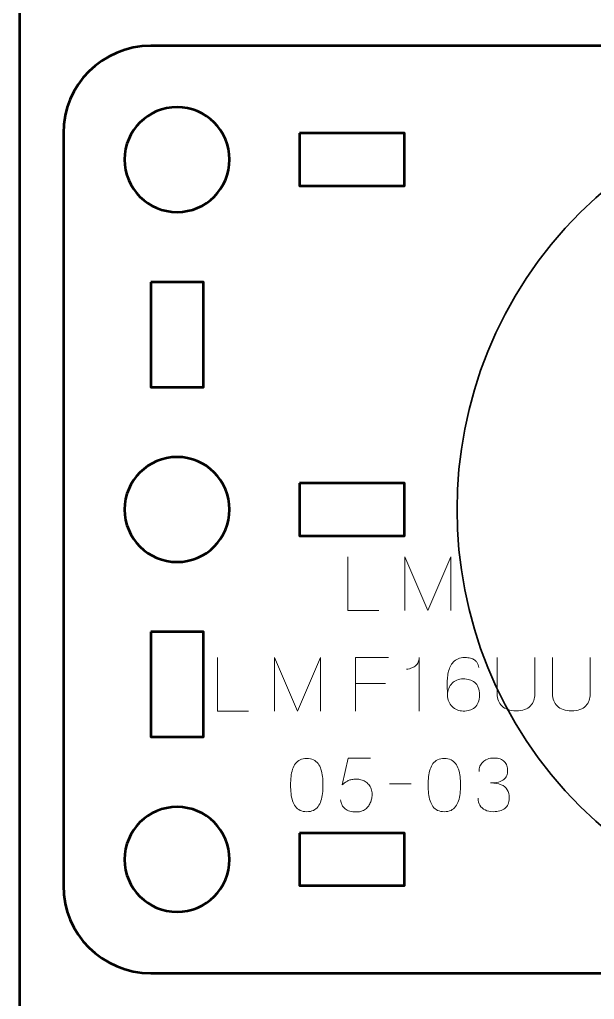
# Model space of a CAD drawing. Header units: centimetres. Extents: x -21 to 0, y -29.7 to 0.
# Drawn here: x -21 to -17.71, y -17.15 to -11.55 of the extents above; entities that cross this region are included whole.
import ezdxf

# ---------------------------------------------------------------- set-up
doc = ezdxf.new("R2010")
doc.units = ezdxf.units.CM
doc.header["$MEASUREMENT"] = 0
doc.layers.add('Layer 1', color=7, linetype='Continuous')

msp = doc.modelspace()

# ---------------------------------------------------------------- linework, layer by layer
at = {"layer": 'Layer 1', "color": 22, "lineweight": 53}
msp.add_open_spline([(-21.00003, -29.19995), (-21.00003, -29.19995), (-21.00003, -0.49992), (-21.00003, -0.49992), (-21.00003, -0.49992), (-21.00003, -0.22295), (-20.77694, 0.00004), (-20.49994, 0.00004), (-20.49994, 0.00004), (-20.49994, 0.00004), (-0.50008, 0.00004), (-0.50008, 0.00004), (-0.50008, 0.00004), (-0.22294, 0.00004), (0.00002, -0.22295), (0.00002, -0.49992), (0.00002, -0.49992), (0.00002, -0.49992), (0.00002, -29.19995), (0.00002, -29.19995), (0.00002, -29.19995), (0.00002, -29.47695), (-0.22294, -29.70004), (-0.50008, -29.70004), (-0.50008, -29.70004), (-0.50008, -29.70004), (-20.49994, -29.70004), (-20.49994, -29.70004), (-20.49994, -29.70004), (-20.77694, -29.70004), (-21.00003, -29.47695), (-21.00003, -29.19995)], degree=3, knots=[0, 0, 0, 0, 0.125, 0.125, 0.125, 0.125, 0.25, 0.25, 0.25, 0.25, 0.375, 0.375, 0.375, 0.375, 0.5, 0.5, 0.5, 0.5, 0.625, 0.625, 0.625, 0.625, 0.75, 0.75, 0.75, 0.75, 0.875, 0.875, 0.875, 0.875, 1, 1, 1, 1], dxfattribs=at)
at = {"layer": 'Layer 1', "color": 114, "lineweight": 53}
msp.add_open_spline([(-20.24995, -11.69994), (-20.24995, -11.69994), (-11.95005, -11.69994), (-11.95005, -11.69994), (-11.95005, -11.69994), (-11.67305, -11.69994), (-11.44995, -11.92303), (-11.44995, -12.20003), (-11.44995, -12.20003), (-11.44995, -12.20003), (-11.44995, -16.49989), (-11.44995, -16.49989), (-11.44995, -16.49989), (-11.44995, -16.77703), (-11.67305, -16.99999), (-11.95005, -16.99999), (-11.95005, -16.99999), (-11.95005, -16.99999), (-20.24995, -16.99999), (-20.24995, -16.99999), (-20.24995, -16.99999), (-20.52695, -16.99999), (-20.75005, -16.77703), (-20.75005, -16.49989), (-20.75005, -16.49989), (-20.75005, -16.49989), (-20.75005, -12.20003), (-20.75005, -12.20003), (-20.75005, -12.20003), (-20.75005, -11.92303), (-20.52695, -11.69994), (-20.24995, -11.69994)], degree=3, knots=[0, 0, 0, 0, 0.125, 0.125, 0.125, 0.125, 0.25, 0.25, 0.25, 0.25, 0.375, 0.375, 0.375, 0.375, 0.5, 0.5, 0.5, 0.5, 0.625, 0.625, 0.625, 0.625, 0.75, 0.75, 0.75, 0.75, 0.875, 0.875, 0.875, 0.875, 1, 1, 1, 1], dxfattribs=at)
at = {"layer": 'Layer 1', "color": 30, "lineweight": 35}
msp.add_open_spline([(-17.79707, -12.6529), (-16.85996, -11.7158), (-15.34006, -11.7158), (-14.40295, -12.6529), (-14.40295, -12.6529), (-13.46585, -13.59001), (-13.46585, -15.10991), (-14.40295, -16.04702), (-14.40295, -16.04702), (-15.34006, -16.98412), (-16.85996, -16.98412), (-17.79707, -16.04702), (-17.79707, -16.04702), (-18.73417, -15.10991), (-18.73417, -13.59001), (-17.79707, -12.6529)], degree=3, knots=[0, 0, 0, 0, 0.25, 0.25, 0.25, 0.25, 0.5, 0.5, 0.5, 0.5, 0.75, 0.75, 0.75, 0.75, 1, 1, 1, 1], dxfattribs=at)
at = {"layer": 'Layer 1', "lineweight": 53}
for points in [[(-19.80002, -12.34997), (-19.80002, -12.51574), (-19.93425, -12.64997), (-20.10002, -12.64997), (-20.10002, -12.64997), (-20.26568, -12.64997), (-20.40002, -12.51574), (-20.40002, -12.34997), (-20.40002, -12.34997), (-20.40002, -12.1843), (-20.26568, -12.04996), (-20.10002, -12.04996), (-20.10002, -12.04996), (-19.93425, -12.04996), (-19.80002, -12.1843), (-19.80002, -12.34997)], [(-19.4, -12.20003), (-19.4, -12.20003), (-18.8, -12.20003), (-18.8, -12.20003), (-18.8, -12.20003), (-18.8, -12.20003), (-18.8, -12.50004), (-18.8, -12.50004), (-18.8, -12.50004), (-18.8, -12.50004), (-19.4, -12.50004), (-19.4, -12.50004), (-19.4, -12.50004), (-19.4, -12.50004), (-19.4, -12.20003), (-19.4, -12.20003)], [(-20.24995, -13.04998), (-20.24995, -13.04998), (-19.94995, -13.04998), (-19.94995, -13.04998), (-19.94995, -13.04998), (-19.94995, -13.04998), (-19.94995, -13.64999), (-19.94995, -13.64999), (-19.94995, -13.64999), (-19.94995, -13.64999), (-20.24995, -13.64999), (-20.24995, -13.64999), (-20.24995, -13.64999), (-20.24995, -13.64999), (-20.24995, -13.04998), (-20.24995, -13.04998)], [(-19.80002, -14.35004), (-19.80002, -14.51567), (-19.93425, -14.65004), (-20.10002, -14.65004), (-20.10002, -14.65004), (-20.26568, -14.65004), (-20.40002, -14.51567), (-20.40002, -14.35004), (-20.40002, -14.35004), (-20.40002, -14.18427), (-20.26568, -14.05004), (-20.10002, -14.05004), (-20.10002, -14.05004), (-19.93425, -14.05004), (-19.80002, -14.18427), (-19.80002, -14.35004)], [(-19.4, -14.19997), (-19.4, -14.19997), (-18.8, -14.19997), (-18.8, -14.19997), (-18.8, -14.19997), (-18.8, -14.19997), (-18.8, -14.49997), (-18.8, -14.49997), (-18.8, -14.49997), (-18.8, -14.49997), (-19.4, -14.49997), (-19.4, -14.49997), (-19.4, -14.49997), (-19.4, -14.49997), (-19.4, -14.19997), (-19.4, -14.19997)], [(-20.24995, -15.04995), (-20.24995, -15.04995), (-19.94995, -15.04995), (-19.94995, -15.04995), (-19.94995, -15.04995), (-19.94995, -15.04995), (-19.94995, -15.64995), (-19.94995, -15.64995), (-19.94995, -15.64995), (-19.94995, -15.64995), (-20.24995, -15.64995), (-20.24995, -15.64995), (-20.24995, -15.64995), (-20.24995, -15.64995), (-20.24995, -15.04995), (-20.24995, -15.04995)], [(-19.80002, -16.34997), (-19.80002, -16.51563), (-19.93425, -16.64996), (-20.10002, -16.64996), (-20.10002, -16.64996), (-20.26568, -16.64996), (-20.40002, -16.51563), (-20.40002, -16.34997), (-20.40002, -16.34997), (-20.40002, -16.18434), (-20.26568, -16.04997), (-20.10002, -16.04997), (-20.10002, -16.04997), (-19.93425, -16.04997), (-19.80002, -16.18434), (-19.80002, -16.34997)], [(-19.4, -16.1999), (-19.4, -16.1999), (-18.8, -16.1999), (-18.8, -16.1999), (-18.8, -16.1999), (-18.8, -16.1999), (-18.8, -16.49989), (-18.8, -16.49989), (-18.8, -16.49989), (-18.8, -16.49989), (-19.4, -16.49989), (-19.4, -16.49989), (-19.4, -16.49989), (-19.4, -16.49989), (-19.4, -16.1999), (-19.4, -16.1999)]]:
    msp.add_open_spline(points, degree=3, knots=[0, 0, 0, 0, 0.25, 0.25, 0.25, 0.25, 0.5, 0.5, 0.5, 0.5, 0.75, 0.75, 0.75, 0.75, 1, 1, 1, 1], dxfattribs=at)
at = {"layer": 'Layer 1', "color": 30, "lineweight": 9}
for points, knots in [([(-18.94675, -14.92663), (-18.94675, -14.92663), (-19.12497, -14.92663), (-19.12497, -14.92663), (-19.12497, -14.92663), (-19.12497, -14.92663), (-19.12497, -14.62141), (-19.12497, -14.62141), (-19.12497, -14.62141), (-19.12497, -14.62141), (-19.12497, -14.92663), (-19.12497, -14.92663), (-19.12497, -14.92663), (-19.12497, -14.92663), (-18.94675, -14.92663), (-18.94675, -14.92663)], [0, 0, 0, 0, 0.25, 0.25, 0.25, 0.25, 0.5, 0.5, 0.5, 0.5, 0.75, 0.75, 0.75, 0.75, 1, 1, 1, 1]), ([(-18.79901, -14.92663), (-18.79901, -14.92663), (-18.79901, -14.62141), (-18.79901, -14.62141), (-18.79901, -14.62141), (-18.79901, -14.62141), (-18.66778, -14.92663), (-18.66778, -14.92663), (-18.66778, -14.92663), (-18.66778, -14.92663), (-18.53612, -14.62141), (-18.53612, -14.62141), (-18.53612, -14.62141), (-18.53612, -14.62141), (-18.53612, -14.92663), (-18.53612, -14.92663), (-18.53612, -14.92663), (-18.53612, -14.92663), (-18.53612, -14.62141), (-18.53612, -14.62141), (-18.53612, -14.62141), (-18.53612, -14.62141), (-18.66778, -14.92663), (-18.66778, -14.92663), (-18.66778, -14.92663), (-18.66778, -14.92663), (-18.79901, -14.62141), (-18.79901, -14.62141), (-18.79901, -14.62141), (-18.79901, -14.62141), (-18.79901, -14.92663), (-18.79901, -14.92663)], [0, 0, 0, 0, 0.125, 0.125, 0.125, 0.125, 0.25, 0.25, 0.25, 0.25, 0.375, 0.375, 0.375, 0.375, 0.5, 0.5, 0.5, 0.5, 0.625, 0.625, 0.625, 0.625, 0.75, 0.75, 0.75, 0.75, 0.875, 0.875, 0.875, 0.875, 1, 1, 1, 1]), ([(-19.69097, -15.50194), (-19.69097, -15.50194), (-19.86919, -15.50194), (-19.86919, -15.50194), (-19.86919, -15.50194), (-19.86919, -15.50194), (-19.86919, -15.19672), (-19.86919, -15.19672), (-19.86919, -15.19672), (-19.86919, -15.19672), (-19.86919, -15.50194), (-19.86919, -15.50194), (-19.86919, -15.50194), (-19.86919, -15.50194), (-19.69097, -15.50194), (-19.69097, -15.50194)], [0, 0, 0, 0, 0.25, 0.25, 0.25, 0.25, 0.5, 0.5, 0.5, 0.5, 0.75, 0.75, 0.75, 0.75, 1, 1, 1, 1]), ([(-19.54323, -15.50194), (-19.54323, -15.50194), (-19.54323, -15.19672), (-19.54323, -15.19672), (-19.54323, -15.19672), (-19.54323, -15.19672), (-19.412, -15.50194), (-19.412, -15.50194), (-19.412, -15.50194), (-19.412, -15.50194), (-19.28034, -15.19672), (-19.28034, -15.19672), (-19.28034, -15.19672), (-19.28034, -15.19672), (-19.28034, -15.50194), (-19.28034, -15.50194), (-19.28034, -15.50194), (-19.28034, -15.50194), (-19.28034, -15.19672), (-19.28034, -15.19672), (-19.28034, -15.19672), (-19.28034, -15.19672), (-19.412, -15.50194), (-19.412, -15.50194), (-19.412, -15.50194), (-19.412, -15.50194), (-19.54323, -15.19672), (-19.54323, -15.19672), (-19.54323, -15.19672), (-19.54323, -15.19672), (-19.54323, -15.50194), (-19.54323, -15.50194)], [0, 0, 0, 0, 0.125, 0.125, 0.125, 0.125, 0.25, 0.25, 0.25, 0.25, 0.375, 0.375, 0.375, 0.375, 0.5, 0.5, 0.5, 0.5, 0.625, 0.625, 0.625, 0.625, 0.75, 0.75, 0.75, 0.75, 0.875, 0.875, 0.875, 0.875, 1, 1, 1, 1]), ([(-19.08053, -15.50194), (-19.08053, -15.50194), (-19.08053, -15.19672), (-19.08053, -15.19672), (-19.08053, -15.19672), (-19.08053, -15.19672), (-18.8913, -15.19672), (-18.8913, -15.19672), (-18.8913, -15.19672), (-18.8913, -15.19672), (-19.08053, -15.19672), (-19.08053, -15.19672), (-19.08053, -15.19672), (-19.08053, -15.19672), (-19.08053, -15.50194), (-19.08053, -15.50194)], [0, 0, 0, 0, 0.25, 0.25, 0.25, 0.25, 0.5, 0.5, 0.5, 0.5, 0.75, 0.75, 0.75, 0.75, 1, 1, 1, 1]), ([(-18.71646, -15.50194), (-18.71646, -15.50194), (-18.71646, -15.19672), (-18.71646, -15.19672), (-18.71646, -15.19672), (-18.71653, -15.20709), (-18.71837, -15.21598), (-18.7219, -15.22339), (-18.7219, -15.22339), (-18.72535, -15.23087), (-18.72994, -15.23701), (-18.73558, -15.24194), (-18.73558, -15.24194), (-18.74123, -15.24688), (-18.7473, -15.25083), (-18.75379, -15.2538), (-18.75379, -15.2538), (-18.76028, -15.25669), (-18.76656, -15.25888), (-18.77263, -15.26022), (-18.77263, -15.26022), (-18.77876, -15.26163), (-18.78399, -15.26248), (-18.78843, -15.26276), (-18.78843, -15.26276), (-18.78399, -15.26248), (-18.77876, -15.26163), (-18.77263, -15.26022), (-18.77263, -15.26022), (-18.76656, -15.25888), (-18.76028, -15.25669), (-18.75379, -15.2538), (-18.75379, -15.2538), (-18.7473, -15.25083), (-18.74123, -15.24688), (-18.73558, -15.24194), (-18.73558, -15.24194), (-18.72994, -15.23701), (-18.72535, -15.23087), (-18.7219, -15.22339), (-18.7219, -15.22339), (-18.71837, -15.21598), (-18.71653, -15.20709), (-18.71646, -15.19672), (-18.71646, -15.19672), (-18.71646, -15.19672), (-18.71646, -15.50194), (-18.71646, -15.50194)], [0, 0, 0, 0, 0.0833333, 0.0833333, 0.0833333, 0.0833333, 0.1666667, 0.1666667, 0.1666667, 0.1666667, 0.25, 0.25, 0.25, 0.25, 0.3333333, 0.3333333, 0.3333333, 0.3333333, 0.4166667, 0.4166667, 0.4166667, 0.4166667, 0.5, 0.5, 0.5, 0.5, 0.5833333, 0.5833333, 0.5833333, 0.5833333, 0.6666667, 0.6666667, 0.6666667, 0.6666667, 0.75, 0.75, 0.75, 0.75, 0.8333333, 0.8333333, 0.8333333, 0.8333333, 0.9166667, 0.9166667, 0.9166667, 0.9166667, 1, 1, 1, 1]), ([(-18.55433, -15.41008), (-18.55426, -15.39625), (-18.55201, -15.38376), (-18.54749, -15.37247), (-18.54749, -15.37247), (-18.54305, -15.36125), (-18.53677, -15.35159), (-18.52865, -15.34347), (-18.52865, -15.34347), (-18.52061, -15.33543), (-18.51108, -15.32922), (-18.50022, -15.32485), (-18.50022, -15.32485), (-18.48935, -15.32047), (-18.47743, -15.31829), (-18.46459, -15.31821), (-18.46459, -15.31821), (-18.45168, -15.31814), (-18.43961, -15.31977), (-18.42839, -15.32301), (-18.42839, -15.32301), (-18.41717, -15.32619), (-18.40737, -15.33141), (-18.39883, -15.33861), (-18.39883, -15.33861), (-18.39029, -15.34573), (-18.38359, -15.35519), (-18.37879, -15.36697), (-18.37879, -15.36697), (-18.374, -15.37875), (-18.37153, -15.39307), (-18.37146, -15.41008), (-18.37146, -15.41008), (-18.37153, -15.42708), (-18.374, -15.4414), (-18.37879, -15.45319), (-18.37879, -15.45319), (-18.38359, -15.46497), (-18.39029, -15.47442), (-18.39883, -15.48155), (-18.39883, -15.48155), (-18.40737, -15.48875), (-18.41717, -15.49397), (-18.42839, -15.49714), (-18.42839, -15.49714), (-18.43961, -15.50039), (-18.45168, -15.50201), (-18.46459, -15.50194), (-18.46459, -15.50194), (-18.47743, -15.50187), (-18.48921, -15.49968), (-18.50001, -15.49531), (-18.50001, -15.49531), (-18.51073, -15.49093), (-18.52004, -15.48472), (-18.52802, -15.47661), (-18.52802, -15.47661), (-18.53599, -15.46857), (-18.54227, -15.4589), (-18.54678, -15.44761), (-18.54678, -15.44761), (-18.55137, -15.43639), (-18.55384, -15.42391), (-18.55433, -15.41008), (-18.55433, -15.41008), (-18.55462, -15.40309), (-18.55497, -15.39477), (-18.55546, -15.3851), (-18.55546, -15.3851), (-18.55596, -15.37536), (-18.55624, -15.36478), (-18.55631, -15.35342), (-18.55631, -15.35342), (-18.55638, -15.34199), (-18.55603, -15.33021), (-18.55511, -15.31814), (-18.55511, -15.31814), (-18.55426, -15.30601), (-18.55257, -15.29408), (-18.5501, -15.2823), (-18.5501, -15.2823), (-18.54763, -15.27059), (-18.5441, -15.25951), (-18.53945, -15.24914), (-18.53945, -15.24914), (-18.53479, -15.23877), (-18.52879, -15.2296), (-18.52138, -15.22162), (-18.52138, -15.22162), (-18.51391, -15.21365), (-18.5048, -15.20737), (-18.49401, -15.20279), (-18.49401, -15.20279), (-18.48321, -15.19827), (-18.47044, -15.19594), (-18.4557, -15.19587), (-18.4557, -15.19587), (-18.44286, -15.19594), (-18.43199, -15.19721), (-18.42296, -15.19968), (-18.42296, -15.19968), (-18.41393, -15.20215), (-18.40652, -15.20547), (-18.40059, -15.20956), (-18.40059, -15.20956), (-18.39474, -15.21372), (-18.39008, -15.21824), (-18.3867, -15.22325), (-18.3867, -15.22325), (-18.38331, -15.22819), (-18.38077, -15.2332), (-18.37922, -15.23821), (-18.37922, -15.23821), (-18.37759, -15.24321), (-18.37654, -15.24787), (-18.37611, -15.25218), (-18.37611, -15.25218), (-18.37654, -15.24787), (-18.37759, -15.24321), (-18.37922, -15.23821), (-18.37922, -15.23821), (-18.38077, -15.2332), (-18.38331, -15.22819), (-18.3867, -15.22325), (-18.3867, -15.22325), (-18.39008, -15.21824), (-18.39474, -15.21372), (-18.40059, -15.20956), (-18.40059, -15.20956), (-18.40652, -15.20547), (-18.41393, -15.20215), (-18.42296, -15.19968), (-18.42296, -15.19968), (-18.43199, -15.19721), (-18.44286, -15.19594), (-18.4557, -15.19587), (-18.4557, -15.19587), (-18.47044, -15.19594), (-18.48321, -15.19827), (-18.49401, -15.20279), (-18.49401, -15.20279), (-18.5048, -15.20737), (-18.51391, -15.21365), (-18.52138, -15.22162), (-18.52138, -15.22162), (-18.52879, -15.2296), (-18.53479, -15.23877), (-18.53945, -15.24914), (-18.53945, -15.24914), (-18.5441, -15.25951), (-18.54763, -15.27059), (-18.5501, -15.2823), (-18.5501, -15.2823), (-18.55257, -15.29408), (-18.55426, -15.30601), (-18.55511, -15.31814), (-18.55511, -15.31814), (-18.55603, -15.33021), (-18.55638, -15.34199), (-18.55631, -15.35342), (-18.55631, -15.35342), (-18.55624, -15.36478), (-18.55596, -15.37536), (-18.55546, -15.3851), (-18.55546, -15.3851), (-18.55497, -15.39477), (-18.55462, -15.40309), (-18.55433, -15.41008), (-18.55433, -15.41008), (-18.55384, -15.42391), (-18.55137, -15.43639), (-18.54678, -15.44761), (-18.54678, -15.44761), (-18.54227, -15.4589), (-18.53599, -15.46857), (-18.52802, -15.47661), (-18.52802, -15.47661), (-18.52004, -15.48472), (-18.51073, -15.49093), (-18.50001, -15.49531), (-18.50001, -15.49531), (-18.48921, -15.49968), (-18.47743, -15.50187), (-18.46459, -15.50194), (-18.46459, -15.50194), (-18.45168, -15.50201), (-18.43961, -15.50039), (-18.42839, -15.49714), (-18.42839, -15.49714), (-18.41717, -15.49397), (-18.40737, -15.48875), (-18.39883, -15.48155), (-18.39883, -15.48155), (-18.39029, -15.47442), (-18.38359, -15.46497), (-18.37879, -15.45319), (-18.37879, -15.45319), (-18.374, -15.4414), (-18.37153, -15.42708), (-18.37146, -15.41008), (-18.37146, -15.41008), (-18.37153, -15.39307), (-18.374, -15.37875), (-18.37879, -15.36697), (-18.37879, -15.36697), (-18.38359, -15.35519), (-18.39029, -15.34573), (-18.39883, -15.33861), (-18.39883, -15.33861), (-18.40737, -15.33141), (-18.41717, -15.32619), (-18.42839, -15.32301), (-18.42839, -15.32301), (-18.43961, -15.31977), (-18.45168, -15.31814), (-18.46459, -15.31821), (-18.46459, -15.31821), (-18.47743, -15.31829), (-18.48935, -15.32047), (-18.50022, -15.32485), (-18.50022, -15.32485), (-18.51108, -15.32922), (-18.52061, -15.33543), (-18.52865, -15.34347), (-18.52865, -15.34347), (-18.53677, -15.35159), (-18.54305, -15.36125), (-18.54749, -15.37247), (-18.54749, -15.37247), (-18.55201, -15.38376), (-18.55426, -15.39625), (-18.55433, -15.41008)], [0, 0, 0, 0, 0.0172414, 0.0172414, 0.0172414, 0.0172414, 0.0344828, 0.0344828, 0.0344828, 0.0344828, 0.0517241, 0.0517241, 0.0517241, 0.0517241, 0.0689655, 0.0689655, 0.0689655, 0.0689655, 0.0862069, 0.0862069, 0.0862069, 0.0862069, 0.1034483, 0.1034483, 0.1034483, 0.1034483, 0.1206897, 0.1206897, 0.1206897, 0.1206897, 0.137931, 0.137931, 0.137931, 0.137931, 0.1551724, 0.1551724, 0.1551724, 0.1551724, 0.1724138, 0.1724138, 0.1724138, 0.1724138, 0.1896552, 0.1896552, 0.1896552, 0.1896552, 0.2068966, 0.2068966, 0.2068966, 0.2068966, 0.2241379, 0.2241379, 0.2241379, 0.2241379, 0.2413793, 0.2413793, 0.2413793, 0.2413793, 0.2586207, 0.2586207, 0.2586207, 0.2586207, 0.2758621, 0.2758621, 0.2758621, 0.2758621, 0.2931034, 0.2931034, 0.2931034, 0.2931034, 0.3103448, 0.3103448, 0.3103448, 0.3103448, 0.3275862, 0.3275862, 0.3275862, 0.3275862, 0.3448276, 0.3448276, 0.3448276, 0.3448276, 0.362069, 0.362069, 0.362069, 0.362069, 0.3793103, 0.3793103, 0.3793103, 0.3793103, 0.3965517, 0.3965517, 0.3965517, 0.3965517, 0.4137931, 0.4137931, 0.4137931, 0.4137931, 0.4310345, 0.4310345, 0.4310345, 0.4310345, 0.4482759, 0.4482759, 0.4482759, 0.4482759, 0.4655172, 0.4655172, 0.4655172, 0.4655172, 0.4827586, 0.4827586, 0.4827586, 0.4827586, 0.5, 0.5, 0.5, 0.5, 0.5172414, 0.5172414, 0.5172414, 0.5172414, 0.5344828, 0.5344828, 0.5344828, 0.5344828, 0.5517241, 0.5517241, 0.5517241, 0.5517241, 0.5689655, 0.5689655, 0.5689655, 0.5689655, 0.5862069, 0.5862069, 0.5862069, 0.5862069, 0.6034483, 0.6034483, 0.6034483, 0.6034483, 0.6206897, 0.6206897, 0.6206897, 0.6206897, 0.637931, 0.637931, 0.637931, 0.637931, 0.6551724, 0.6551724, 0.6551724, 0.6551724, 0.6724138, 0.6724138, 0.6724138, 0.6724138, 0.6896552, 0.6896552, 0.6896552, 0.6896552, 0.7068966, 0.7068966, 0.7068966, 0.7068966, 0.7241379, 0.7241379, 0.7241379, 0.7241379, 0.7413793, 0.7413793, 0.7413793, 0.7413793, 0.7586207, 0.7586207, 0.7586207, 0.7586207, 0.7758621, 0.7758621, 0.7758621, 0.7758621, 0.7931034, 0.7931034, 0.7931034, 0.7931034, 0.8103448, 0.8103448, 0.8103448, 0.8103448, 0.8275862, 0.8275862, 0.8275862, 0.8275862, 0.8448276, 0.8448276, 0.8448276, 0.8448276, 0.862069, 0.862069, 0.862069, 0.862069, 0.8793103, 0.8793103, 0.8793103, 0.8793103, 0.8965517, 0.8965517, 0.8965517, 0.8965517, 0.9137931, 0.9137931, 0.9137931, 0.9137931, 0.9310345, 0.9310345, 0.9310345, 0.9310345, 0.9482759, 0.9482759, 0.9482759, 0.9482759, 0.9655172, 0.9655172, 0.9655172, 0.9655172, 0.9827586, 0.9827586, 0.9827586, 0.9827586, 1, 1, 1, 1]), ([(-18.05565, -15.1963), (-18.05565, -15.19637), (-18.05565, -15.19869), (-18.05565, -15.20321), (-18.05565, -15.20321), (-18.05565, -15.20766), (-18.05565, -15.21386), (-18.05565, -15.22177), (-18.05565, -15.22177), (-18.05565, -15.22967), (-18.05565, -15.2387), (-18.05565, -15.24893), (-18.05565, -15.24893), (-18.05565, -15.25916), (-18.05565, -15.27003), (-18.05565, -15.2816), (-18.05565, -15.2816), (-18.05565, -15.29317), (-18.05565, -15.30481), (-18.05565, -15.31666), (-18.05565, -15.31666), (-18.05565, -15.32845), (-18.05565, -15.33988), (-18.05565, -15.35095), (-18.05565, -15.35095), (-18.05565, -15.36203), (-18.05565, -15.37219), (-18.05565, -15.38143), (-18.05565, -15.38143), (-18.05565, -15.39075), (-18.05565, -15.39858), (-18.05565, -15.405), (-18.05565, -15.405), (-18.05565, -15.41784), (-18.05763, -15.42997), (-18.06172, -15.44154), (-18.06172, -15.44154), (-18.06581, -15.45312), (-18.07209, -15.46342), (-18.08063, -15.47245), (-18.08063, -15.47245), (-18.08917, -15.48148), (-18.1001, -15.48861), (-18.11351, -15.49376), (-18.11351, -15.49376), (-18.12691, -15.49891), (-18.14286, -15.50152), (-18.16148, -15.50152), (-18.16148, -15.50152), (-18.18011, -15.50109), (-18.19627, -15.49841), (-18.20989, -15.49347), (-18.20989, -15.49347), (-18.22357, -15.48846), (-18.23486, -15.48162), (-18.24382, -15.47294), (-18.24382, -15.47294), (-18.25278, -15.46426), (-18.25941, -15.4541), (-18.26379, -15.4426), (-18.26379, -15.4426), (-18.26809, -15.43103), (-18.27028, -15.41854), (-18.27028, -15.405), (-18.27028, -15.405), (-18.27028, -15.405), (-18.27028, -15.1963), (-18.27028, -15.1963), (-18.27028, -15.1963), (-18.27028, -15.1963), (-18.27028, -15.405), (-18.27028, -15.405), (-18.27028, -15.405), (-18.27028, -15.41854), (-18.26809, -15.43103), (-18.26379, -15.4426), (-18.26379, -15.4426), (-18.25941, -15.4541), (-18.25278, -15.46426), (-18.24382, -15.47294), (-18.24382, -15.47294), (-18.23486, -15.48162), (-18.22357, -15.48846), (-18.20989, -15.49347), (-18.20989, -15.49347), (-18.19627, -15.49841), (-18.18011, -15.50109), (-18.16148, -15.50152), (-18.16148, -15.50152), (-18.14286, -15.50152), (-18.12691, -15.49891), (-18.11351, -15.49376), (-18.11351, -15.49376), (-18.1001, -15.48861), (-18.08917, -15.48148), (-18.08063, -15.47245), (-18.08063, -15.47245), (-18.07209, -15.46342), (-18.06581, -15.45312), (-18.06172, -15.44154), (-18.06172, -15.44154), (-18.05763, -15.42997), (-18.05565, -15.41784), (-18.05565, -15.405), (-18.05565, -15.405), (-18.05565, -15.39858), (-18.05565, -15.39075), (-18.05565, -15.38143), (-18.05565, -15.38143), (-18.05565, -15.37219), (-18.05565, -15.36203), (-18.05565, -15.35095), (-18.05565, -15.35095), (-18.05565, -15.33988), (-18.05565, -15.32845), (-18.05565, -15.31666), (-18.05565, -15.31666), (-18.05565, -15.30481), (-18.05565, -15.29317), (-18.05565, -15.2816), (-18.05565, -15.2816), (-18.05565, -15.27003), (-18.05565, -15.25916), (-18.05565, -15.24893), (-18.05565, -15.24893), (-18.05565, -15.2387), (-18.05565, -15.22967), (-18.05565, -15.22177), (-18.05565, -15.22177), (-18.05565, -15.21386), (-18.05565, -15.20766), (-18.05565, -15.20321), (-18.05565, -15.20321), (-18.05565, -15.19869), (-18.05565, -15.19637), (-18.05565, -15.1963)], [0, 0, 0, 0, 0.0294118, 0.0294118, 0.0294118, 0.0294118, 0.0588235, 0.0588235, 0.0588235, 0.0588235, 0.0882353, 0.0882353, 0.0882353, 0.0882353, 0.1176471, 0.1176471, 0.1176471, 0.1176471, 0.1470588, 0.1470588, 0.1470588, 0.1470588, 0.1764706, 0.1764706, 0.1764706, 0.1764706, 0.2058824, 0.2058824, 0.2058824, 0.2058824, 0.2352941, 0.2352941, 0.2352941, 0.2352941, 0.2647059, 0.2647059, 0.2647059, 0.2647059, 0.2941176, 0.2941176, 0.2941176, 0.2941176, 0.3235294, 0.3235294, 0.3235294, 0.3235294, 0.3529412, 0.3529412, 0.3529412, 0.3529412, 0.3823529, 0.3823529, 0.3823529, 0.3823529, 0.4117647, 0.4117647, 0.4117647, 0.4117647, 0.4411765, 0.4411765, 0.4411765, 0.4411765, 0.4705882, 0.4705882, 0.4705882, 0.4705882, 0.5, 0.5, 0.5, 0.5, 0.5294118, 0.5294118, 0.5294118, 0.5294118, 0.5588235, 0.5588235, 0.5588235, 0.5588235, 0.5882353, 0.5882353, 0.5882353, 0.5882353, 0.6176471, 0.6176471, 0.6176471, 0.6176471, 0.6470588, 0.6470588, 0.6470588, 0.6470588, 0.6764706, 0.6764706, 0.6764706, 0.6764706, 0.7058824, 0.7058824, 0.7058824, 0.7058824, 0.7352941, 0.7352941, 0.7352941, 0.7352941, 0.7647059, 0.7647059, 0.7647059, 0.7647059, 0.7941176, 0.7941176, 0.7941176, 0.7941176, 0.8235294, 0.8235294, 0.8235294, 0.8235294, 0.8529412, 0.8529412, 0.8529412, 0.8529412, 0.8823529, 0.8823529, 0.8823529, 0.8823529, 0.9117647, 0.9117647, 0.9117647, 0.9117647, 0.9411765, 0.9411765, 0.9411765, 0.9411765, 0.9705882, 0.9705882, 0.9705882, 0.9705882, 1, 1, 1, 1]), ([(-17.73942, -15.1963), (-17.73942, -15.19637), (-17.73942, -15.19869), (-17.73942, -15.20321), (-17.73942, -15.20321), (-17.73942, -15.20766), (-17.73942, -15.21386), (-17.73942, -15.22177), (-17.73942, -15.22177), (-17.73942, -15.22967), (-17.73942, -15.2387), (-17.73942, -15.24893), (-17.73942, -15.24893), (-17.73942, -15.25916), (-17.73942, -15.27003), (-17.73942, -15.2816), (-17.73942, -15.2816), (-17.73942, -15.29317), (-17.73942, -15.30481), (-17.73942, -15.31666), (-17.73942, -15.31666), (-17.73942, -15.32845), (-17.73942, -15.33988), (-17.73942, -15.35095), (-17.73942, -15.35095), (-17.73942, -15.36203), (-17.73942, -15.37219), (-17.73942, -15.38143), (-17.73942, -15.38143), (-17.73942, -15.39075), (-17.73942, -15.39858), (-17.73942, -15.405), (-17.73942, -15.405), (-17.73942, -15.41784), (-17.7414, -15.42997), (-17.74549, -15.44154), (-17.74549, -15.44154), (-17.74958, -15.45312), (-17.75586, -15.46342), (-17.7644, -15.47245), (-17.7644, -15.47245), (-17.77294, -15.48148), (-17.78387, -15.48861), (-17.79728, -15.49376), (-17.79728, -15.49376), (-17.81068, -15.49891), (-17.82663, -15.50152), (-17.84525, -15.50152), (-17.84525, -15.50152), (-17.86388, -15.50109), (-17.88004, -15.49841), (-17.89366, -15.49347), (-17.89366, -15.49347), (-17.90734, -15.48846), (-17.91863, -15.48162), (-17.92759, -15.47294), (-17.92759, -15.47294), (-17.93655, -15.46426), (-17.94318, -15.4541), (-17.94756, -15.4426), (-17.94756, -15.4426), (-17.95186, -15.43103), (-17.95405, -15.41854), (-17.95405, -15.405), (-17.95405, -15.405), (-17.95405, -15.405), (-17.95405, -15.1963), (-17.95405, -15.1963), (-17.95405, -15.1963), (-17.95405, -15.1963), (-17.95405, -15.405), (-17.95405, -15.405), (-17.95405, -15.405), (-17.95405, -15.41854), (-17.95186, -15.43103), (-17.94756, -15.4426), (-17.94756, -15.4426), (-17.94318, -15.4541), (-17.93655, -15.46426), (-17.92759, -15.47294), (-17.92759, -15.47294), (-17.91863, -15.48162), (-17.90734, -15.48846), (-17.89366, -15.49347), (-17.89366, -15.49347), (-17.88004, -15.49841), (-17.86388, -15.50109), (-17.84525, -15.50152), (-17.84525, -15.50152), (-17.82663, -15.50152), (-17.81068, -15.49891), (-17.79728, -15.49376), (-17.79728, -15.49376), (-17.78387, -15.48861), (-17.77294, -15.48148), (-17.7644, -15.47245), (-17.7644, -15.47245), (-17.75586, -15.46342), (-17.74958, -15.45312), (-17.74549, -15.44154), (-17.74549, -15.44154), (-17.7414, -15.42997), (-17.73942, -15.41784), (-17.73942, -15.405), (-17.73942, -15.405), (-17.73942, -15.39858), (-17.73942, -15.39075), (-17.73942, -15.38143), (-17.73942, -15.38143), (-17.73942, -15.37219), (-17.73942, -15.36203), (-17.73942, -15.35095), (-17.73942, -15.35095), (-17.73942, -15.33988), (-17.73942, -15.32845), (-17.73942, -15.31666), (-17.73942, -15.31666), (-17.73942, -15.30481), (-17.73942, -15.29317), (-17.73942, -15.2816), (-17.73942, -15.2816), (-17.73942, -15.27003), (-17.73942, -15.25916), (-17.73942, -15.24893), (-17.73942, -15.24893), (-17.73942, -15.2387), (-17.73942, -15.22967), (-17.73942, -15.22177), (-17.73942, -15.22177), (-17.73942, -15.21386), (-17.73942, -15.20766), (-17.73942, -15.20321), (-17.73942, -15.20321), (-17.73942, -15.19869), (-17.73942, -15.19637), (-17.73942, -15.1963)], [0, 0, 0, 0, 0.0294118, 0.0294118, 0.0294118, 0.0294118, 0.0588235, 0.0588235, 0.0588235, 0.0588235, 0.0882353, 0.0882353, 0.0882353, 0.0882353, 0.1176471, 0.1176471, 0.1176471, 0.1176471, 0.1470588, 0.1470588, 0.1470588, 0.1470588, 0.1764706, 0.1764706, 0.1764706, 0.1764706, 0.2058824, 0.2058824, 0.2058824, 0.2058824, 0.2352941, 0.2352941, 0.2352941, 0.2352941, 0.2647059, 0.2647059, 0.2647059, 0.2647059, 0.2941176, 0.2941176, 0.2941176, 0.2941176, 0.3235294, 0.3235294, 0.3235294, 0.3235294, 0.3529412, 0.3529412, 0.3529412, 0.3529412, 0.3823529, 0.3823529, 0.3823529, 0.3823529, 0.4117647, 0.4117647, 0.4117647, 0.4117647, 0.4411765, 0.4411765, 0.4411765, 0.4411765, 0.4705882, 0.4705882, 0.4705882, 0.4705882, 0.5, 0.5, 0.5, 0.5, 0.5294118, 0.5294118, 0.5294118, 0.5294118, 0.5588235, 0.5588235, 0.5588235, 0.5588235, 0.5882353, 0.5882353, 0.5882353, 0.5882353, 0.6176471, 0.6176471, 0.6176471, 0.6176471, 0.6470588, 0.6470588, 0.6470588, 0.6470588, 0.6764706, 0.6764706, 0.6764706, 0.6764706, 0.7058824, 0.7058824, 0.7058824, 0.7058824, 0.7352941, 0.7352941, 0.7352941, 0.7352941, 0.7647059, 0.7647059, 0.7647059, 0.7647059, 0.7941176, 0.7941176, 0.7941176, 0.7941176, 0.8235294, 0.8235294, 0.8235294, 0.8235294, 0.8529412, 0.8529412, 0.8529412, 0.8529412, 0.8823529, 0.8823529, 0.8823529, 0.8823529, 0.9117647, 0.9117647, 0.9117647, 0.9117647, 0.9411765, 0.9411765, 0.9411765, 0.9411765, 0.9705882, 0.9705882, 0.9705882, 0.9705882, 1, 1, 1, 1]), ([(-18.90866, -15.34488), (-18.90866, -15.34488), (-19.08053, -15.34488), (-19.08053, -15.34488), (-19.08053, -15.34488), (-19.08053, -15.34488), (-18.90866, -15.34488), (-18.90866, -15.34488)], [0, 0, 0, 0, 0.5, 0.5, 0.5, 0.5, 1, 1, 1, 1]), ([(-19.35886, -16.07725), (-19.34405, -16.07718), (-19.33128, -16.07457), (-19.32062, -16.06949), (-19.32062, -16.06949), (-19.31004, -16.06441), (-19.30122, -16.05714), (-19.29417, -16.0479), (-19.29417, -16.0479), (-19.28718, -16.03859), (-19.28168, -16.02758), (-19.27759, -16.01488), (-19.27759, -16.01488), (-19.27356, -16.00218), (-19.27067, -15.98828), (-19.26905, -15.97304), (-19.26905, -15.97304), (-19.26735, -15.9578), (-19.26651, -15.94178), (-19.26658, -15.92485), (-19.26658, -15.92485), (-19.26651, -15.90799), (-19.26735, -15.89197), (-19.26905, -15.8768), (-19.26905, -15.8768), (-19.27067, -15.86163), (-19.27356, -15.84766), (-19.27759, -15.83496), (-19.27759, -15.83496), (-19.28168, -15.82233), (-19.28718, -15.81133), (-19.29417, -15.80194), (-19.29417, -15.80194), (-19.30122, -15.79263), (-19.31004, -15.78536), (-19.32062, -15.78028), (-19.32062, -15.78028), (-19.33128, -15.77513), (-19.34405, -15.77252), (-19.35886, -15.77245), (-19.35886, -15.77245), (-19.37368, -15.77252), (-19.38645, -15.77513), (-19.39711, -15.78028), (-19.39711, -15.78028), (-19.40769, -15.78536), (-19.41651, -15.79263), (-19.42356, -15.80194), (-19.42356, -15.80194), (-19.43055, -15.81133), (-19.43605, -15.82233), (-19.44014, -15.83496), (-19.44014, -15.83496), (-19.44417, -15.84766), (-19.44706, -15.86163), (-19.44868, -15.8768), (-19.44868, -15.8768), (-19.45037, -15.89197), (-19.45122, -15.90799), (-19.45115, -15.92485), (-19.45115, -15.92485), (-19.45122, -15.94178), (-19.45037, -15.9578), (-19.44868, -15.97304), (-19.44868, -15.97304), (-19.44706, -15.98828), (-19.44417, -16.00218), (-19.44014, -16.01488), (-19.44014, -16.01488), (-19.43605, -16.02758), (-19.43055, -16.03859), (-19.42356, -16.0479), (-19.42356, -16.0479), (-19.41651, -16.05714), (-19.40769, -16.06441), (-19.39711, -16.06949), (-19.39711, -16.06949), (-19.38645, -16.07457), (-19.37368, -16.07718), (-19.35886, -16.07725)], [0, 0, 0, 0, 0.05, 0.05, 0.05, 0.05, 0.1, 0.1, 0.1, 0.1, 0.15, 0.15, 0.15, 0.15, 0.2, 0.2, 0.2, 0.2, 0.25, 0.25, 0.25, 0.25, 0.3, 0.3, 0.3, 0.3, 0.35, 0.35, 0.35, 0.35, 0.4, 0.4, 0.4, 0.4, 0.45, 0.45, 0.45, 0.45, 0.5, 0.5, 0.5, 0.5, 0.55, 0.55, 0.55, 0.55, 0.6, 0.6, 0.6, 0.6, 0.65, 0.65, 0.65, 0.65, 0.7, 0.7, 0.7, 0.7, 0.75, 0.75, 0.75, 0.75, 0.8, 0.8, 0.8, 0.8, 0.85, 0.85, 0.85, 0.85, 0.9, 0.9, 0.9, 0.9, 0.95, 0.95, 0.95, 0.95, 1, 1, 1, 1]), ([(-19.35886, -16.07725), (-19.34405, -16.07718), (-19.33128, -16.07457), (-19.32062, -16.06949), (-19.32062, -16.06949), (-19.31004, -16.06441), (-19.30122, -16.05714), (-19.29417, -16.0479), (-19.29417, -16.0479), (-19.28718, -16.03859), (-19.28168, -16.02758), (-19.27759, -16.01488), (-19.27759, -16.01488), (-19.27356, -16.00218), (-19.27067, -15.98828), (-19.26905, -15.97304), (-19.26905, -15.97304), (-19.26735, -15.9578), (-19.26651, -15.94178), (-19.26658, -15.92485), (-19.26658, -15.92485), (-19.26651, -15.90799), (-19.26735, -15.89197), (-19.26905, -15.8768), (-19.26905, -15.8768), (-19.27067, -15.86163), (-19.27356, -15.84766), (-19.27759, -15.83496), (-19.27759, -15.83496), (-19.28168, -15.82233), (-19.28718, -15.81133), (-19.29417, -15.80194), (-19.29417, -15.80194), (-19.30122, -15.79263), (-19.31004, -15.78536), (-19.32062, -15.78028), (-19.32062, -15.78028), (-19.33128, -15.77513), (-19.34405, -15.77252), (-19.35886, -15.77245), (-19.35886, -15.77245), (-19.37368, -15.77252), (-19.38645, -15.77513), (-19.39711, -15.78028), (-19.39711, -15.78028), (-19.40769, -15.78536), (-19.41651, -15.79263), (-19.42356, -15.80194), (-19.42356, -15.80194), (-19.43055, -15.81133), (-19.43605, -15.82233), (-19.44014, -15.83496), (-19.44014, -15.83496), (-19.44417, -15.84766), (-19.44706, -15.86163), (-19.44868, -15.8768), (-19.44868, -15.8768), (-19.45037, -15.89197), (-19.45122, -15.90799), (-19.45115, -15.92485), (-19.45115, -15.92485), (-19.45122, -15.94178), (-19.45037, -15.9578), (-19.44868, -15.97304), (-19.44868, -15.97304), (-19.44706, -15.98828), (-19.44417, -16.00218), (-19.44014, -16.01488), (-19.44014, -16.01488), (-19.43605, -16.02758), (-19.43055, -16.03859), (-19.42356, -16.0479), (-19.42356, -16.0479), (-19.41651, -16.05714), (-19.40769, -16.06441), (-19.39711, -16.06949), (-19.39711, -16.06949), (-19.38645, -16.07457), (-19.37368, -16.07718), (-19.35886, -16.07725)], [0, 0, 0, 0, 0.05, 0.05, 0.05, 0.05, 0.1, 0.1, 0.1, 0.1, 0.15, 0.15, 0.15, 0.15, 0.2, 0.2, 0.2, 0.2, 0.25, 0.25, 0.25, 0.25, 0.3, 0.3, 0.3, 0.3, 0.35, 0.35, 0.35, 0.35, 0.4, 0.4, 0.4, 0.4, 0.45, 0.45, 0.45, 0.45, 0.5, 0.5, 0.5, 0.5, 0.55, 0.55, 0.55, 0.55, 0.6, 0.6, 0.6, 0.6, 0.65, 0.65, 0.65, 0.65, 0.7, 0.7, 0.7, 0.7, 0.75, 0.75, 0.75, 0.75, 0.8, 0.8, 0.8, 0.8, 0.85, 0.85, 0.85, 0.85, 0.9, 0.9, 0.9, 0.9, 0.95, 0.95, 0.95, 0.95, 1, 1, 1, 1]), ([(-18.9948, -15.77203), (-18.9948, -15.77203), (-19.1218, -15.77203), (-19.1218, -15.77203), (-19.1218, -15.77203), (-19.1218, -15.77203), (-19.15567, -15.92358), (-19.15567, -15.92358), (-19.15567, -15.92358), (-19.14974, -15.9185), (-19.1441, -15.91392), (-19.13866, -15.90989), (-19.13866, -15.90989), (-19.1333, -15.90587), (-19.12766, -15.90249), (-19.12166, -15.89966), (-19.12166, -15.89966), (-19.11573, -15.89684), (-19.10896, -15.89472), (-19.10134, -15.89324), (-19.10134, -15.89324), (-19.09379, -15.89176), (-19.08476, -15.89098), (-19.07439, -15.89098), (-19.07439, -15.89098), (-19.06592, -15.89098), (-19.05745, -15.89211), (-19.04899, -15.89444), (-19.04899, -15.89444), (-19.04052, -15.8967), (-19.03248, -15.90016), (-19.02486, -15.90474), (-19.02486, -15.90474), (-19.01717, -15.9094), (-19.01039, -15.91519), (-19.00447, -15.92217), (-19.00447, -15.92217), (-18.99847, -15.92916), (-18.99374, -15.93734), (-18.99036, -15.94672), (-18.99036, -15.94672), (-18.9869, -15.95611), (-18.98514, -15.96676), (-18.98507, -15.97861), (-18.98507, -15.97861), (-18.98499, -15.98299), (-18.98549, -15.98849), (-18.98648, -15.99498), (-18.98648, -15.99498), (-18.98739, -16.00147), (-18.98909, -16.00853), (-18.99149, -16.01601), (-18.99149, -16.01601), (-18.99388, -16.02349), (-18.99727, -16.0309), (-19.00157, -16.03823), (-19.00157, -16.03823), (-19.00588, -16.04557), (-19.01138, -16.05227), (-19.01801, -16.05834), (-19.01801, -16.05834), (-19.02465, -16.06441), (-19.03269, -16.06928), (-19.04207, -16.07295), (-19.04207, -16.07295), (-19.05153, -16.07654), (-19.06261, -16.07845), (-19.07523, -16.07852), (-19.07523, -16.07852), (-19.09033, -16.07845), (-19.10303, -16.07683), (-19.11333, -16.07379), (-19.11333, -16.07379), (-19.12364, -16.07069), (-19.13203, -16.06667), (-19.13852, -16.06159), (-19.13852, -16.06159), (-19.14508, -16.05651), (-19.15016, -16.05093), (-19.15383, -16.04487), (-19.15383, -16.04487), (-19.1575, -16.0388), (-19.16025, -16.03273), (-19.16209, -16.02666), (-19.16209, -16.02666), (-19.16392, -16.02059), (-19.16533, -16.01502), (-19.16625, -16.00994), (-19.16625, -16.00994), (-19.16533, -16.01502), (-19.16392, -16.02059), (-19.16209, -16.02666), (-19.16209, -16.02666), (-19.16025, -16.03273), (-19.1575, -16.0388), (-19.15383, -16.04487), (-19.15383, -16.04487), (-19.15016, -16.05093), (-19.14508, -16.05651), (-19.13852, -16.06159), (-19.13852, -16.06159), (-19.13203, -16.06667), (-19.12364, -16.07069), (-19.11333, -16.07379), (-19.11333, -16.07379), (-19.10303, -16.07683), (-19.09033, -16.07845), (-19.07523, -16.07852), (-19.07523, -16.07852), (-19.06261, -16.07845), (-19.05153, -16.07654), (-19.04207, -16.07295), (-19.04207, -16.07295), (-19.03269, -16.06928), (-19.02465, -16.06441), (-19.01801, -16.05834), (-19.01801, -16.05834), (-19.01138, -16.05227), (-19.00588, -16.04557), (-19.00157, -16.03823), (-19.00157, -16.03823), (-18.99727, -16.0309), (-18.99388, -16.02349), (-18.99149, -16.01601), (-18.99149, -16.01601), (-18.98909, -16.00853), (-18.98739, -16.00147), (-18.98648, -15.99498), (-18.98648, -15.99498), (-18.98549, -15.98849), (-18.98499, -15.98299), (-18.98507, -15.97861), (-18.98507, -15.97861), (-18.98514, -15.96676), (-18.9869, -15.95611), (-18.99036, -15.94672), (-18.99036, -15.94672), (-18.99374, -15.93734), (-18.99847, -15.92916), (-19.00447, -15.92217), (-19.00447, -15.92217), (-19.01039, -15.91519), (-19.01717, -15.9094), (-19.02486, -15.90474), (-19.02486, -15.90474), (-19.03248, -15.90016), (-19.04052, -15.8967), (-19.04899, -15.89444), (-19.04899, -15.89444), (-19.05745, -15.89211), (-19.06592, -15.89098), (-19.07439, -15.89098), (-19.07439, -15.89098), (-19.08476, -15.89098), (-19.09379, -15.89176), (-19.10134, -15.89324), (-19.10134, -15.89324), (-19.10896, -15.89472), (-19.11573, -15.89684), (-19.12166, -15.89966), (-19.12166, -15.89966), (-19.12766, -15.90249), (-19.1333, -15.90587), (-19.13866, -15.90989), (-19.13866, -15.90989), (-19.1441, -15.91392), (-19.14974, -15.9185), (-19.15567, -15.92358), (-19.15567, -15.92358), (-19.15567, -15.92358), (-19.1218, -15.77203), (-19.1218, -15.77203), (-19.1218, -15.77203), (-19.1218, -15.77203), (-18.9948, -15.77203), (-18.9948, -15.77203)], [0, 0, 0, 0, 0.0227273, 0.0227273, 0.0227273, 0.0227273, 0.0454545, 0.0454545, 0.0454545, 0.0454545, 0.0681818, 0.0681818, 0.0681818, 0.0681818, 0.0909091, 0.0909091, 0.0909091, 0.0909091, 0.1136364, 0.1136364, 0.1136364, 0.1136364, 0.1363636, 0.1363636, 0.1363636, 0.1363636, 0.1590909, 0.1590909, 0.1590909, 0.1590909, 0.1818182, 0.1818182, 0.1818182, 0.1818182, 0.2045455, 0.2045455, 0.2045455, 0.2045455, 0.2272727, 0.2272727, 0.2272727, 0.2272727, 0.25, 0.25, 0.25, 0.25, 0.2727273, 0.2727273, 0.2727273, 0.2727273, 0.2954545, 0.2954545, 0.2954545, 0.2954545, 0.3181818, 0.3181818, 0.3181818, 0.3181818, 0.3409091, 0.3409091, 0.3409091, 0.3409091, 0.3636364, 0.3636364, 0.3636364, 0.3636364, 0.3863636, 0.3863636, 0.3863636, 0.3863636, 0.4090909, 0.4090909, 0.4090909, 0.4090909, 0.4318182, 0.4318182, 0.4318182, 0.4318182, 0.4545455, 0.4545455, 0.4545455, 0.4545455, 0.4772727, 0.4772727, 0.4772727, 0.4772727, 0.5, 0.5, 0.5, 0.5, 0.5227273, 0.5227273, 0.5227273, 0.5227273, 0.5454545, 0.5454545, 0.5454545, 0.5454545, 0.5681818, 0.5681818, 0.5681818, 0.5681818, 0.5909091, 0.5909091, 0.5909091, 0.5909091, 0.6136364, 0.6136364, 0.6136364, 0.6136364, 0.6363636, 0.6363636, 0.6363636, 0.6363636, 0.6590909, 0.6590909, 0.6590909, 0.6590909, 0.6818182, 0.6818182, 0.6818182, 0.6818182, 0.7045455, 0.7045455, 0.7045455, 0.7045455, 0.7272727, 0.7272727, 0.7272727, 0.7272727, 0.75, 0.75, 0.75, 0.75, 0.7727273, 0.7727273, 0.7727273, 0.7727273, 0.7954545, 0.7954545, 0.7954545, 0.7954545, 0.8181818, 0.8181818, 0.8181818, 0.8181818, 0.8409091, 0.8409091, 0.8409091, 0.8409091, 0.8636364, 0.8636364, 0.8636364, 0.8636364, 0.8863636, 0.8863636, 0.8863636, 0.8863636, 0.9090909, 0.9090909, 0.9090909, 0.9090909, 0.9318182, 0.9318182, 0.9318182, 0.9318182, 0.9545455, 0.9545455, 0.9545455, 0.9545455, 0.9772727, 0.9772727, 0.9772727, 0.9772727, 1, 1, 1, 1]), ([(-18.57274, -16.07725), (-18.55793, -16.07718), (-18.54516, -16.07457), (-18.5345, -16.06949), (-18.5345, -16.06949), (-18.52392, -16.06441), (-18.5151, -16.05714), (-18.50805, -16.0479), (-18.50805, -16.0479), (-18.50106, -16.03859), (-18.49556, -16.02758), (-18.49147, -16.01488), (-18.49147, -16.01488), (-18.48744, -16.00218), (-18.48455, -15.98828), (-18.48293, -15.97304), (-18.48293, -15.97304), (-18.48123, -15.9578), (-18.48039, -15.94178), (-18.48046, -15.92485), (-18.48046, -15.92485), (-18.48039, -15.90799), (-18.48123, -15.89197), (-18.48293, -15.8768), (-18.48293, -15.8768), (-18.48455, -15.86163), (-18.48744, -15.84766), (-18.49147, -15.83496), (-18.49147, -15.83496), (-18.49556, -15.82233), (-18.50106, -15.81133), (-18.50805, -15.80194), (-18.50805, -15.80194), (-18.5151, -15.79263), (-18.52392, -15.78536), (-18.5345, -15.78028), (-18.5345, -15.78028), (-18.54516, -15.77513), (-18.55793, -15.77252), (-18.57274, -15.77245), (-18.57274, -15.77245), (-18.58756, -15.77252), (-18.60033, -15.77513), (-18.61099, -15.78028), (-18.61099, -15.78028), (-18.62157, -15.78536), (-18.63039, -15.79263), (-18.63744, -15.80194), (-18.63744, -15.80194), (-18.64443, -15.81133), (-18.64993, -15.82233), (-18.65402, -15.83496), (-18.65402, -15.83496), (-18.65805, -15.84766), (-18.66094, -15.86163), (-18.66256, -15.8768), (-18.66256, -15.8768), (-18.66425, -15.89197), (-18.6651, -15.90799), (-18.66503, -15.92485), (-18.66503, -15.92485), (-18.6651, -15.94178), (-18.66425, -15.9578), (-18.66256, -15.97304), (-18.66256, -15.97304), (-18.66094, -15.98828), (-18.65805, -16.00218), (-18.65402, -16.01488), (-18.65402, -16.01488), (-18.64993, -16.02758), (-18.64443, -16.03859), (-18.63744, -16.0479), (-18.63744, -16.0479), (-18.63039, -16.05714), (-18.62157, -16.06441), (-18.61099, -16.06949), (-18.61099, -16.06949), (-18.60033, -16.07457), (-18.58756, -16.07718), (-18.57274, -16.07725)], [0, 0, 0, 0, 0.05, 0.05, 0.05, 0.05, 0.1, 0.1, 0.1, 0.1, 0.15, 0.15, 0.15, 0.15, 0.2, 0.2, 0.2, 0.2, 0.25, 0.25, 0.25, 0.25, 0.3, 0.3, 0.3, 0.3, 0.35, 0.35, 0.35, 0.35, 0.4, 0.4, 0.4, 0.4, 0.45, 0.45, 0.45, 0.45, 0.5, 0.5, 0.5, 0.5, 0.55, 0.55, 0.55, 0.55, 0.6, 0.6, 0.6, 0.6, 0.65, 0.65, 0.65, 0.65, 0.7, 0.7, 0.7, 0.7, 0.75, 0.75, 0.75, 0.75, 0.8, 0.8, 0.8, 0.8, 0.85, 0.85, 0.85, 0.85, 0.9, 0.9, 0.9, 0.9, 0.95, 0.95, 0.95, 0.95, 1, 1, 1, 1]), ([(-18.57274, -16.07725), (-18.55793, -16.07718), (-18.54516, -16.07457), (-18.5345, -16.06949), (-18.5345, -16.06949), (-18.52392, -16.06441), (-18.5151, -16.05714), (-18.50805, -16.0479), (-18.50805, -16.0479), (-18.50106, -16.03859), (-18.49556, -16.02758), (-18.49147, -16.01488), (-18.49147, -16.01488), (-18.48744, -16.00218), (-18.48455, -15.98828), (-18.48293, -15.97304), (-18.48293, -15.97304), (-18.48123, -15.9578), (-18.48039, -15.94178), (-18.48046, -15.92485), (-18.48046, -15.92485), (-18.48039, -15.90799), (-18.48123, -15.89197), (-18.48293, -15.8768), (-18.48293, -15.8768), (-18.48455, -15.86163), (-18.48744, -15.84766), (-18.49147, -15.83496), (-18.49147, -15.83496), (-18.49556, -15.82233), (-18.50106, -15.81133), (-18.50805, -15.80194), (-18.50805, -15.80194), (-18.5151, -15.79263), (-18.52392, -15.78536), (-18.5345, -15.78028), (-18.5345, -15.78028), (-18.54516, -15.77513), (-18.55793, -15.77252), (-18.57274, -15.77245), (-18.57274, -15.77245), (-18.58756, -15.77252), (-18.60033, -15.77513), (-18.61099, -15.78028), (-18.61099, -15.78028), (-18.62157, -15.78536), (-18.63039, -15.79263), (-18.63744, -15.80194), (-18.63744, -15.80194), (-18.64443, -15.81133), (-18.64993, -15.82233), (-18.65402, -15.83496), (-18.65402, -15.83496), (-18.65805, -15.84766), (-18.66094, -15.86163), (-18.66256, -15.8768), (-18.66256, -15.8768), (-18.66425, -15.89197), (-18.6651, -15.90799), (-18.66503, -15.92485), (-18.66503, -15.92485), (-18.6651, -15.94178), (-18.66425, -15.9578), (-18.66256, -15.97304), (-18.66256, -15.97304), (-18.66094, -15.98828), (-18.65805, -16.00218), (-18.65402, -16.01488), (-18.65402, -16.01488), (-18.64993, -16.02758), (-18.64443, -16.03859), (-18.63744, -16.0479), (-18.63744, -16.0479), (-18.63039, -16.05714), (-18.62157, -16.06441), (-18.61099, -16.06949), (-18.61099, -16.06949), (-18.60033, -16.07457), (-18.58756, -16.07718), (-18.57274, -16.07725)], [0, 0, 0, 0, 0.05, 0.05, 0.05, 0.05, 0.1, 0.1, 0.1, 0.1, 0.15, 0.15, 0.15, 0.15, 0.2, 0.2, 0.2, 0.2, 0.25, 0.25, 0.25, 0.25, 0.3, 0.3, 0.3, 0.3, 0.35, 0.35, 0.35, 0.35, 0.4, 0.4, 0.4, 0.4, 0.45, 0.45, 0.45, 0.45, 0.5, 0.5, 0.5, 0.5, 0.55, 0.55, 0.55, 0.55, 0.6, 0.6, 0.6, 0.6, 0.65, 0.65, 0.65, 0.65, 0.7, 0.7, 0.7, 0.7, 0.75, 0.75, 0.75, 0.75, 0.8, 0.8, 0.8, 0.8, 0.85, 0.85, 0.85, 0.85, 0.9, 0.9, 0.9, 0.9, 0.95, 0.95, 0.95, 0.95, 1, 1, 1, 1]), ([(-18.38013, -16.00063), (-18.38006, -16.01587), (-18.37653, -16.02913), (-18.36955, -16.04063), (-18.36955, -16.04063), (-18.36256, -16.05206), (-18.35261, -16.06102), (-18.33963, -16.06744), (-18.33963, -16.06744), (-18.32665, -16.07386), (-18.31106, -16.07711), (-18.29292, -16.07725), (-18.29292, -16.07725), (-18.27931, -16.07725), (-18.26696, -16.07584), (-18.25574, -16.07288), (-18.25574, -16.07288), (-18.24459, -16.06991), (-18.235, -16.06533), (-18.22688, -16.05905), (-18.22688, -16.05905), (-18.21877, -16.05277), (-18.21256, -16.04465), (-18.20812, -16.03478), (-18.20812, -16.03478), (-18.20374, -16.02483), (-18.20156, -16.0129), (-18.20149, -15.99893), (-18.20149, -15.99893), (-18.20141, -15.98031), (-18.20522, -15.96457), (-18.21277, -15.9518), (-18.21277, -15.9518), (-18.22032, -15.93903), (-18.23204, -15.92944), (-18.24777, -15.92288), (-18.24777, -15.92288), (-18.2635, -15.91631), (-18.28368, -15.913), (-18.30816, -15.913), (-18.30816, -15.913), (-18.28989, -15.91307), (-18.27458, -15.91138), (-18.26209, -15.90792), (-18.26209, -15.90792), (-18.24967, -15.90446), (-18.23973, -15.89959), (-18.23225, -15.89324), (-18.23225, -15.89324), (-18.22477, -15.88696), (-18.21934, -15.87948), (-18.21609, -15.87088), (-18.21609, -15.87088), (-18.21277, -15.86234), (-18.21115, -15.85296), (-18.21122, -15.84273), (-18.21122, -15.84273), (-18.21115, -15.83249), (-18.21256, -15.82304), (-18.21538, -15.81429), (-18.21538, -15.81429), (-18.21814, -15.80554), (-18.22265, -15.79785), (-18.22879, -15.79129), (-18.22879, -15.79129), (-18.23493, -15.78473), (-18.24304, -15.77958), (-18.25299, -15.77591), (-18.25299, -15.77591), (-18.26301, -15.77224), (-18.27522, -15.77041), (-18.28954, -15.77034), (-18.28954, -15.77034), (-18.30379, -15.77041), (-18.31628, -15.77252), (-18.32686, -15.77662), (-18.32686, -15.77662), (-18.33752, -15.78071), (-18.34626, -15.78628), (-18.35332, -15.79341), (-18.35332, -15.79341), (-18.3603, -15.80053), (-18.36553, -15.80865), (-18.36898, -15.81782), (-18.36898, -15.81782), (-18.37251, -15.82699), (-18.3742, -15.83673), (-18.3742, -15.84696), (-18.3742, -15.84696), (-18.3742, -15.83673), (-18.37251, -15.82699), (-18.36898, -15.81782), (-18.36898, -15.81782), (-18.36553, -15.80865), (-18.3603, -15.80053), (-18.35332, -15.79341), (-18.35332, -15.79341), (-18.34626, -15.78628), (-18.33752, -15.78071), (-18.32686, -15.77662), (-18.32686, -15.77662), (-18.31628, -15.77252), (-18.30379, -15.77041), (-18.28954, -15.77034), (-18.28954, -15.77034), (-18.27522, -15.77041), (-18.26301, -15.77224), (-18.25299, -15.77591), (-18.25299, -15.77591), (-18.24304, -15.77958), (-18.23493, -15.78473), (-18.22879, -15.79129), (-18.22879, -15.79129), (-18.22265, -15.79785), (-18.21814, -15.80554), (-18.21538, -15.81429), (-18.21538, -15.81429), (-18.21256, -15.82304), (-18.21115, -15.83249), (-18.21122, -15.84273), (-18.21122, -15.84273), (-18.21115, -15.85296), (-18.21277, -15.86234), (-18.21609, -15.87088), (-18.21609, -15.87088), (-18.21934, -15.87948), (-18.22477, -15.88696), (-18.23225, -15.89324), (-18.23225, -15.89324), (-18.23973, -15.89959), (-18.24967, -15.90446), (-18.26209, -15.90792), (-18.26209, -15.90792), (-18.27458, -15.91138), (-18.28989, -15.91307), (-18.30816, -15.913), (-18.30816, -15.913), (-18.28368, -15.913), (-18.2635, -15.91631), (-18.24777, -15.92288), (-18.24777, -15.92288), (-18.23204, -15.92944), (-18.22032, -15.93903), (-18.21277, -15.9518), (-18.21277, -15.9518), (-18.20522, -15.96457), (-18.20141, -15.98031), (-18.20149, -15.99893), (-18.20149, -15.99893), (-18.20156, -16.0129), (-18.20374, -16.02483), (-18.20812, -16.03478), (-18.20812, -16.03478), (-18.21256, -16.04465), (-18.21877, -16.05277), (-18.22688, -16.05905), (-18.22688, -16.05905), (-18.235, -16.06533), (-18.24459, -16.06991), (-18.25574, -16.07288), (-18.25574, -16.07288), (-18.26696, -16.07584), (-18.27931, -16.07725), (-18.29292, -16.07725), (-18.29292, -16.07725), (-18.31106, -16.07711), (-18.32665, -16.07386), (-18.33963, -16.06744), (-18.33963, -16.06744), (-18.35261, -16.06102), (-18.36256, -16.05206), (-18.36955, -16.04063), (-18.36955, -16.04063), (-18.37653, -16.02913), (-18.38006, -16.01587), (-18.38013, -16.00063)], [0, 0, 0, 0, 0.0227273, 0.0227273, 0.0227273, 0.0227273, 0.0454545, 0.0454545, 0.0454545, 0.0454545, 0.0681818, 0.0681818, 0.0681818, 0.0681818, 0.0909091, 0.0909091, 0.0909091, 0.0909091, 0.1136364, 0.1136364, 0.1136364, 0.1136364, 0.1363636, 0.1363636, 0.1363636, 0.1363636, 0.1590909, 0.1590909, 0.1590909, 0.1590909, 0.1818182, 0.1818182, 0.1818182, 0.1818182, 0.2045455, 0.2045455, 0.2045455, 0.2045455, 0.2272727, 0.2272727, 0.2272727, 0.2272727, 0.25, 0.25, 0.25, 0.25, 0.2727273, 0.2727273, 0.2727273, 0.2727273, 0.2954545, 0.2954545, 0.2954545, 0.2954545, 0.3181818, 0.3181818, 0.3181818, 0.3181818, 0.3409091, 0.3409091, 0.3409091, 0.3409091, 0.3636364, 0.3636364, 0.3636364, 0.3636364, 0.3863636, 0.3863636, 0.3863636, 0.3863636, 0.4090909, 0.4090909, 0.4090909, 0.4090909, 0.4318182, 0.4318182, 0.4318182, 0.4318182, 0.4545455, 0.4545455, 0.4545455, 0.4545455, 0.4772727, 0.4772727, 0.4772727, 0.4772727, 0.5, 0.5, 0.5, 0.5, 0.5227273, 0.5227273, 0.5227273, 0.5227273, 0.5454545, 0.5454545, 0.5454545, 0.5454545, 0.5681818, 0.5681818, 0.5681818, 0.5681818, 0.5909091, 0.5909091, 0.5909091, 0.5909091, 0.6136364, 0.6136364, 0.6136364, 0.6136364, 0.6363636, 0.6363636, 0.6363636, 0.6363636, 0.6590909, 0.6590909, 0.6590909, 0.6590909, 0.6818182, 0.6818182, 0.6818182, 0.6818182, 0.7045455, 0.7045455, 0.7045455, 0.7045455, 0.7272727, 0.7272727, 0.7272727, 0.7272727, 0.75, 0.75, 0.75, 0.75, 0.7727273, 0.7727273, 0.7727273, 0.7727273, 0.7954545, 0.7954545, 0.7954545, 0.7954545, 0.8181818, 0.8181818, 0.8181818, 0.8181818, 0.8409091, 0.8409091, 0.8409091, 0.8409091, 0.8636364, 0.8636364, 0.8636364, 0.8636364, 0.8863636, 0.8863636, 0.8863636, 0.8863636, 0.9090909, 0.9090909, 0.9090909, 0.9090909, 0.9318182, 0.9318182, 0.9318182, 0.9318182, 0.9545455, 0.9545455, 0.9545455, 0.9545455, 0.9772727, 0.9772727, 0.9772727, 0.9772727, 1, 1, 1, 1]), ([(-18.88516, -15.91765), (-18.88516, -15.91765), (-18.76197, -15.91765), (-18.76197, -15.91765), (-18.76197, -15.91765), (-18.76197, -15.91765), (-18.88516, -15.91765), (-18.88516, -15.91765)], [0, 0, 0, 0, 0.5, 0.5, 0.5, 0.5, 1, 1, 1, 1])]:
    msp.add_open_spline(points, degree=3, knots=knots, dxfattribs=at)

doc.saveas('drawing.dxf')
